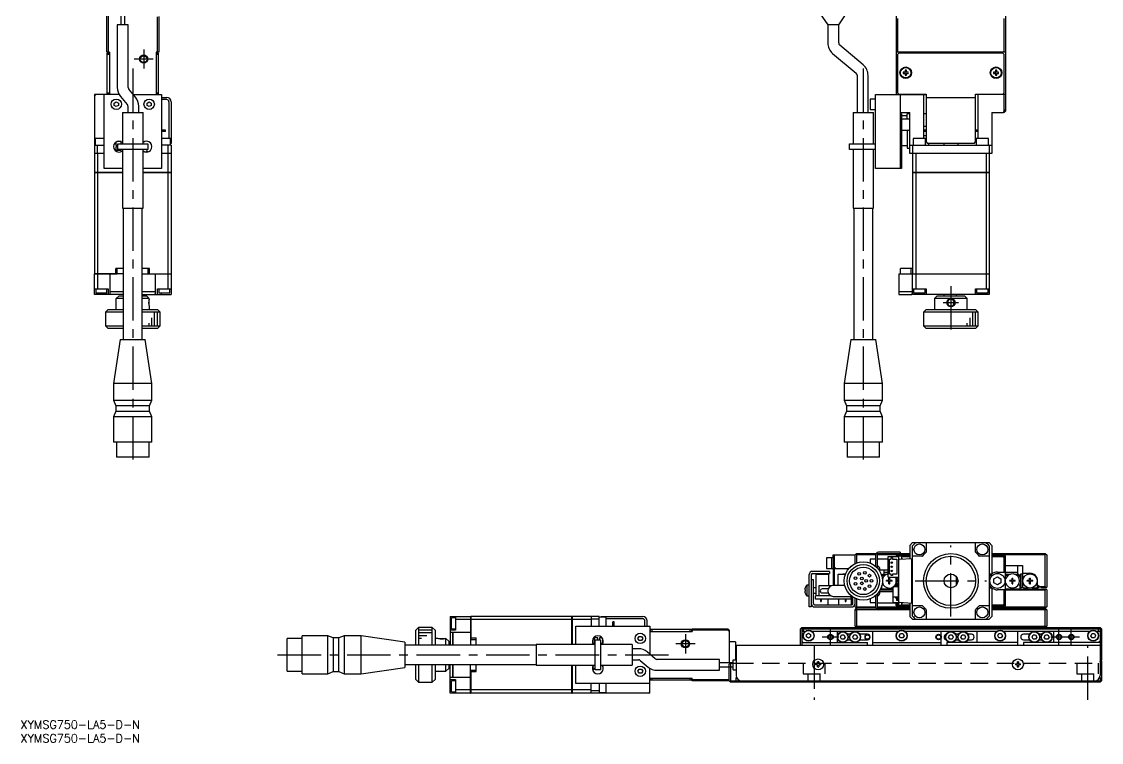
# Model space of a CAD drawing. Extents: x 0 to 888, y -8 to 516.
# Drawn here: x 0.4 to 395, y -8 to 255.4 of the extents above; entities that cross this region are included whole.
import ezdxf

# ---------------------------------------------------------------- set-up
doc = ezdxf.new("R2010")
doc.units = 0
doc.header["$LTSCALE"] = 0.5
doc.linetypes.add('CENTER', pattern=[50.8, 31.75, -6.35, 6.35, -6.35])
doc.linetypes.add('DASHED', pattern=[19.05, 12.7, -6.35])
for name, color, linetype in [('MSM_CENTER', 1, 'CENTER'), ('MSM_CONTINUOUS', 7, 'CONTINUOUS'), ('MSM_DASHED', 4, 'DASHED'), ('MSM_NARROW', 5, 'CONTINUOUS'), ('MSM_PART_NUMBER', 7, 'CONTINUOUS')]:
    doc.layers.add(name, color=color, linetype=linetype)
doc.styles.get("Standard").update_dxf_attribs({"font": 'txt.shx', "height": 1, "bigfont": 'bigfont.shx'})

# ---------------------------------------------------------------- blocks, each defined once
blk = doc.blocks.new('*U2')
at = {"layer": 'MSM_PART_NUMBER'}
blk.add_text('XYMSG750-LA5-D-N', height=3, dxfattribs=at).set_placement((0, -3))
blk = doc.blocks.new('*U3')
at = {"layer": 'MSM_PART_NUMBER'}
blk.add_text('XYMSG750-LA5-D-N', height=3, dxfattribs=at).set_placement((0, -8))

msp = doc.modelspace()

# ---------------------------------------------------------------- linework, layer by layer
at = {"layer": 'MSM_CENTER'}
for p, q in [((45, 245.2), (45, 238.2)), ((48.5, 241.7), (41.5, 241.7)), ((41, 238.25), (41, 92.65)), ((307.97, 238.25), (307.97, 92.65)), ((339.97, 158.7), (339.97, 140.7)), ((337.17, 152.7), (342.77, 152.7)), ((339.97, 38), (339.97, 64)), ((326.97, 51), (352.97, 51)), ((295.97, 27.5), (295.97, 33.5)), ((379.47, 27.5), (379.47, 33.5)), ((383.97, 27.5), (383.97, 33.5)), ((246.47, 28), (239.47, 28)), ((242.97, 31.5), (242.97, 24.5)), ((298.97, 30.5), (292.97, 30.5)), ((386.97, 30.5), (376.47, 30.5)), ((93.92, 24), (239.52, 24)), ((289.97, 27.5), (289.97, 7.5)), ((389.97, 7.5), (389.97, 27.5))]:
    msp.add_line(p, q, dxfattribs=at)
at = {"layer": 'MSM_CONTINUOUS'}
for p, q in [((31.5, 244.2), (31.5, 257.7)), ((32, 257.7), (32, 244.2)), ((36.6, 259.2), (36.6, 254.2)), ((38.1, 254.2), (38.1, 259.2)), ((50, 244.2), (50, 257.08)), ((50.5, 257.2), (50.5, 244.2)), ((292.22, 258.2), (294.97, 254.2)), ((298.97, 254.2), (301.72, 258.2)), ((319.97, 257.7), (319.97, 228.7)), ((320.47, 256.58), (320.47, 244.2)), ((359.47, 244.2), (359.47, 256.58)), ((359.97, 257.7), (359.97, 222.7)), ((39.35, 254.2), (35.35, 254.2)), ((35.35, 254.2), (35.35, 231.29)), ((39.35, 231.29), (39.35, 254.2)), ((298.97, 254.2), (294.97, 254.2)), ((294.97, 254.2), (294.97, 247.6)), ((298.97, 247.6), (298.97, 254.2)), ((307.91, 239.63), (299.33, 246.83)), ((32.5, 244.2), (31.5, 244.2)), ((31.7, 228.9), (31.7, 243.9)), ((31.7, 243.9), (32.5, 243.9)), ((32.5, 243.4), (31.7, 243.4)), ((32.5, 244.2), (32.5, 228.7)), ((50.5, 244.2), (49.5, 244.2)), ((49.5, 244.2), (49.5, 228.7)), ((49.5, 243.9), (50.3, 243.9)), ((50.3, 243.4), (49.5, 243.4)), ((50.3, 243.9), (50.3, 228.7)), ((296.76, 243.76), (305.34, 236.56)), ((359.97, 244.2), (319.97, 244.2)), ((320.97, 243.9), (320.47, 243.4)), ((320.47, 243.4), (320.47, 229.4)), ((358.97, 243.9), (320.97, 243.9)), ((329.97, 244.2), (329.97, 243.9)), ((331.72, 243.9), (331.72, 244.2)), ((335.17, 244.2), (334.97, 244)), ((344.97, 244), (334.97, 244)), ((334.97, 244), (334.97, 243.9)), ((344.97, 244), (344.77, 244.2)), ((344.97, 243.9), (344.97, 244)), ((348.22, 244.2), (348.22, 243.9)), ((349.97, 243.9), (349.97, 244.2)), ((359.47, 243.4), (358.97, 243.9)), ((359.47, 229.4), (359.47, 243.4)), ((323.23, 236.94), (322.55, 236.94)), ((323.23, 237.62), (323.23, 236.94)), ((323.71, 236.94), (323.71, 237.62)), ((324.39, 236.94), (323.71, 236.94)), ((356.23, 236.94), (355.55, 236.94)), ((356.23, 237.62), (356.23, 236.94)), ((356.71, 236.94), (356.71, 237.62)), ((357.39, 236.94), (356.71, 236.94)), ((305.7, 235.8), (305.7, 222.2)), ((309.7, 222.2), (309.7, 235.8)), ((322.55, 236.46), (323.23, 236.46)), ((323.23, 236.46), (323.23, 235.78)), ((323.71, 236.46), (324.39, 236.46)), ((323.71, 235.78), (323.71, 236.46)), ((355.55, 236.46), (356.23, 236.46)), ((356.23, 236.46), (356.23, 235.78)), ((356.71, 236.46), (357.39, 236.46)), ((356.71, 235.78), (356.71, 236.46)), ((31.7, 229.4), (32.5, 229.4)), ((32.5, 228.9), (31.7, 228.9)), ((42.04, 227.72), (39.58, 230.65)), ((49.5, 229.4), (50.3, 229.4)), ((50.3, 228.9), (49.5, 228.9)), ((320.47, 229.4), (320.97, 228.9)), ((320.97, 228.9), (330.97, 228.9)), ((329.97, 228.9), (329.97, 212.7)), ((330.97, 228.9), (330.97, 211.4)), ((348.97, 211.4), (348.97, 228.9)), ((348.97, 228.9), (358.97, 228.9)), ((349.97, 212.7), (349.97, 228.9)), ((358.97, 228.9), (359.47, 229.4)), ((27, 228.2), (27.5, 228.7)), ((36.07, 228.7), (27, 228.7)), ((27, 228.7), (27, 200.25)), ((30.5, 201.7), (30.5, 228.7)), ((34.25, 225.63), (35, 226.06)), ((34.25, 224.76), (34.25, 225.63)), ((35, 226.06), (35.75, 225.63)), ((35.75, 225.63), (35.75, 224.76)), ((36.52, 228.08), (38.97, 225.15)), ((41.22, 228.7), (51.5, 228.7)), ((46.25, 225.63), (47, 226.06)), ((46.25, 224.76), (46.25, 225.63)), ((47, 226.06), (47.75, 225.63)), ((47.75, 225.63), (47.75, 224.76)), ((51.5, 228.7), (51.5, 201.7)), ((51.5, 227.7), (53.4, 227.7)), ((53.4, 226.9), (51.5, 226.9)), ((54.2, 226.1), (54.2, 212.7)), ((55, 226.1), (55, 210.9)), ((310.47, 227.1), (310.47, 223.3)), ((312.47, 227.1), (310.47, 227.1)), ((312.47, 201.7), (312.47, 228.7)), ((312.47, 228.7), (330.97, 228.7)), ((321.47, 228.7), (321.47, 201.7)), ((330.97, 227.7), (348.97, 227.7)), ((359.97, 228.7), (348.97, 228.7)), ((359.47, 222.81), (359.47, 228.7)), ((35, 224.33), (34.25, 224.76)), ((35.75, 224.76), (35, 224.33)), ((37.25, 222.2), (44.75, 222.2)), ((37.25, 222.2), (37.25, 210.7)), ((39.21, 224.51), (39.21, 222.2)), ((43.21, 222.2), (43.21, 224.51)), ((44.75, 210.7), (44.75, 222.2)), ((47, 224.33), (46.25, 224.76)), ((47.75, 224.76), (47, 224.33)), ((304.22, 222.2), (311.72, 222.2)), ((304.22, 222.2), (304.22, 210.7)), ((310.47, 223.3), (312.47, 223.3)), ((311.72, 210.7), (311.72, 222.2)), ((321.47, 222.2), (324.97, 222.2)), ((321.97, 221.7), (321.47, 221.7)), ((321.97, 221.7), (321.97, 201.7)), ((323.97, 219.7), (323.97, 221.7)), ((324.97, 221.7), (323.97, 221.7)), ((324.97, 207.2), (324.97, 222.2)), ((330.97, 221.7), (329.97, 221.7)), ((354.97, 222.2), (354.97, 207.2)), ((354.97, 222.2), (359.16, 222.2)), ((359.16, 222.2), (359.47, 222.81)), ((359.47, 222.2), (359.16, 222.2)), ((359.47, 222.81), (359.97, 223.31)), ((359.97, 222.7), (359.47, 222.2)), ((323.97, 220.95), (321.97, 220.95)), ((324.97, 219.7), (321.97, 219.7)), ((329.97, 217.2), (330.97, 217.2)), ((53, 215.7), (51.5, 215.7)), ((53, 215.2), (51.5, 215.2)), ((53, 215.2), (53, 215.7)), ((321.97, 215.7), (324.97, 215.7)), ((323.97, 215.7), (323.97, 209.2)), ((330.97, 215.7), (329.97, 215.7)), ((330.97, 215.2), (329.97, 215.2)), ((330.97, 213.7), (329.97, 213.7)), ((349.97, 215.7), (348.97, 215.7)), ((349.97, 215.2), (348.97, 215.2)), ((27, 210.2), (30.5, 210.2)), ((30.5, 212.7), (27.25, 212.7)), ((27.25, 212.7), (27.25, 210.2)), ((28, 210.2), (28, 207.2)), ((34.78, 211.28), (34.78, 210.28)), ((34.78, 210.28), (35.5, 210.28)), ((34.78, 209.62), (34.78, 208.37)), ((35.5, 209.62), (34.78, 209.62)), ((36.78, 211.53), (35.2, 211.53)), ((35.5, 208.7), (35.5, 210.7)), ((35.5, 210.7), (46.5, 210.7)), ((36.78, 210.7), (36.78, 211.53)), ((46.5, 210.7), (46.5, 208.7)), ((54.75, 212.7), (51.5, 212.7)), ((55, 210.2), (51.5, 210.2)), ((54, 207.2), (54, 210.2)), ((54.75, 210.2), (54.75, 212.7)), ((54.75, 211.4), (55, 211.4)), ((55, 210.9), (54.75, 210.9)), ((55, 210.2), (55, 200.25)), ((302.97, 208.7), (302.97, 210.7)), ((302.97, 210.7), (312.47, 210.7)), ((323.97, 209.95), (321.97, 209.95)), ((323.97, 209.2), (324.97, 209.2)), ((324.97, 210.2), (354.97, 210.2)), ((325.97, 210.2), (325.97, 200.25)), ((330.72, 212.7), (326.22, 212.7)), ((326.22, 212.7), (326.22, 210.2)), ((330.72, 210.2), (330.72, 212.7)), ((330.97, 211.4), (331.47, 210.9)), ((348.47, 210.9), (331.47, 210.9)), ((331.97, 210.2), (331.97, 210.9)), ((337.47, 210.2), (337.47, 210.9)), ((342.47, 210.9), (342.47, 210.2)), ((348.47, 210.9), (348.97, 211.4)), ((353.72, 212.7), (349.22, 212.7)), ((349.22, 212.7), (349.22, 210.2)), ((353.72, 210.2), (353.72, 212.7)), ((353.97, 210.2), (353.97, 200.25)), ((30.5, 207.2), (27, 207.2)), ((28.15, 207.2), (28.15, 200.25)), ((34.78, 208.37), (36.78, 208.37)), ((46.5, 208.7), (35.5, 208.7)), ((36.78, 208.37), (36.78, 208.7)), ((37.25, 208.7), (37.25, 187.2)), ((44.75, 187.2), (44.75, 208.7)), ((44.75, 208.2), (44.93, 208.2)), ((44.93, 208.01), (44.93, 208.2)), ((45.93, 208.2), (46.43, 208.2)), ((45.93, 208.2), (45.93, 207.7)), ((46.43, 207.74), (46.43, 208.2)), ((55, 207.2), (51.5, 207.2)), ((53.85, 207.2), (53.85, 200.25)), ((312.47, 208.7), (302.97, 208.7)), ((304.22, 208.7), (304.22, 187.2)), ((311.72, 187.2), (311.72, 208.7)), ((354.97, 207.2), (324.97, 207.2)), ((327.13, 207.2), (327.13, 200.25)), ((352.82, 207.2), (352.82, 200.25)), ((37.25, 201.7), (30.5, 201.7)), ((51.5, 201.7), (44.75, 201.7)), ((321.97, 201.7), (312.47, 201.7)), ((27, 200.25), (37.25, 200.25)), ((27, 200.2), (27, 163.25)), ((37.25, 200.2), (27, 200.2)), ((27.01, 200.2), (27.01, 200.25)), ((28.15, 200.2), (28.15, 163.25)), ((28.16, 200.2), (28.16, 200.25)), ((44.75, 200.25), (55, 200.25)), ((55, 200.2), (44.75, 200.2)), ((53.84, 200.2), (53.84, 200.25)), ((53.85, 200.2), (53.85, 163.25)), ((54.99, 200.2), (54.99, 200.25)), ((55, 200.2), (55, 163.25)), ((325.97, 200.25), (353.97, 200.25)), ((325.97, 200.2), (325.97, 163.25)), ((353.97, 200.2), (325.97, 200.2)), ((325.98, 200.2), (325.98, 200.25)), ((327.13, 200.2), (327.13, 200.25)), ((327.13, 200.2), (327.13, 163.25)), ((352.81, 200.2), (352.81, 200.25)), ((352.82, 200.2), (352.82, 163.25)), ((353.96, 200.2), (353.96, 200.25)), ((353.97, 200.2), (353.97, 163.25)), ((37.25, 187.2), (44.75, 187.2)), ((37.5, 187.2), (37.5, 139.2)), ((44.5, 139.2), (44.5, 187.2)), ((304.22, 187.2), (311.72, 187.2)), ((304.47, 187.2), (304.47, 139.2)), ((311.47, 139.2), (311.47, 187.2)), ((27, 163.25), (35.35, 163.25)), ((37.5, 163.2), (27, 163.2)), ((27, 155.7), (27, 163.2)), ((27.01, 163.2), (27.01, 163.25)), ((28.15, 163.2), (28.15, 157.7)), ((28.16, 163.2), (28.16, 163.25)), ((32.75, 156.75), (32.75, 163.2)), ((34.85, 163.25), (34.85, 165.2)), ((37.5, 165.2), (34.85, 165.2)), ((35.35, 163.2), (35.35, 165.2)), ((47.15, 165.2), (44.5, 165.2)), ((44.5, 163.2), (55, 163.2)), ((46.65, 163.2), (46.65, 165.2)), ((46.65, 163.25), (55, 163.25)), ((47.15, 163.25), (47.15, 165.2)), ((49.25, 163.2), (49.25, 156.75)), ((53.84, 163.2), (53.84, 163.25)), ((53.85, 163.2), (53.85, 157.7)), ((54.99, 163.2), (54.99, 163.25)), ((55, 163.2), (55, 155.7)), ((320.97, 163.2), (320.97, 156.75)), ((320.97, 163.2), (353.97, 163.2)), ((321.57, 163.2), (321.57, 165.2)), ((325.97, 165.2), (321.57, 165.2)), ((321.97, 163.2), (321.97, 163.25)), ((321.97, 163.25), (353.97, 163.25)), ((325.47, 163.25), (325.47, 165.2)), ((325.97, 155.7), (325.97, 163.2)), ((325.98, 163.2), (325.98, 163.25)), ((327.13, 163.2), (327.13, 163.25)), ((327.13, 163.2), (327.13, 157.7)), ((352.81, 163.2), (352.81, 163.25)), ((352.82, 163.2), (352.82, 157.7)), ((353.96, 163.2), (353.96, 163.25)), ((353.97, 163.2), (353.97, 155.7)), ((27, 157.7), (32, 157.7)), ((37.5, 155.7), (27, 155.7)), ((27.5, 157.7), (27.5, 156.2)), ((31.5, 156.2), (27.5, 156.2)), ((30.5, 155.7), (30.5, 156.2)), ((31.5, 156.2), (31.5, 157.7)), ((32, 157.7), (32, 155.7)), ((32.75, 156.75), (37.5, 156.75)), ((32.75, 155.9), (32.75, 156.7)), ((37.5, 156.7), (32.75, 156.7)), ((32.75, 155.9), (32.77, 155.9)), ((32.77, 155.9), (32.77, 155.7)), ((32.8, 156.7), (32.8, 156.75)), ((36, 155.2), (35, 154.2)), ((35, 150.2), (35, 154.2)), ((37.5, 154.2), (35, 154.2)), ((36, 155.2), (37.5, 155.2)), ((44.5, 156.75), (49.25, 156.75)), ((49.25, 156.7), (44.5, 156.7)), ((44.5, 155.7), (55, 155.7)), ((44.5, 155.2), (46, 155.2)), ((47, 154.2), (44.5, 154.2)), ((47, 154.2), (46, 155.2)), ((49.2, 156.7), (49.2, 156.75)), ((49.23, 155.9), (49.25, 155.9)), ((49.23, 155.7), (49.23, 155.9)), ((49.25, 156.7), (49.25, 155.9)), ((50, 155.7), (50, 157.7)), ((50, 157.7), (55, 157.7)), ((50.5, 157.7), (50.5, 156.2)), ((54.5, 156.2), (50.5, 156.2)), ((51.5, 155.7), (51.5, 156.2)), ((54.5, 156.2), (54.5, 157.7)), ((320.97, 156.75), (325.97, 156.75)), ((320.97, 156.7), (320.97, 155.7)), ((325.97, 156.7), (320.97, 156.7)), ((320.97, 155.7), (325.67, 155.7)), ((321.02, 156.7), (321.02, 156.75)), ((325.67, 155.9), (325.97, 155.9)), ((325.67, 155.7), (325.67, 155.9)), ((325.97, 157.7), (330.97, 157.7)), ((353.97, 155.7), (325.97, 155.7)), ((326.47, 156.2), (326.47, 157.7)), ((330.47, 156.2), (326.47, 156.2)), ((329.47, 155.7), (329.47, 156.2)), ((330.47, 157.7), (330.47, 156.2)), ((330.97, 157.7), (330.97, 155.7)), ((333.97, 154.2), (334.97, 155.2)), ((333.97, 154.2), (333.97, 150.2)), ((345.97, 154.2), (333.97, 154.2)), ((334.97, 155.2), (344.97, 155.2)), ((337.47, 155.2), (337.47, 155.7)), ((341.97, 155.2), (341.97, 155.7)), ((344.97, 155.2), (345.97, 154.2)), ((345.97, 150.2), (345.97, 154.2)), ((348.97, 157.7), (353.97, 157.7)), ((348.97, 155.7), (348.97, 157.7)), ((349.47, 156.2), (349.47, 157.7)), ((353.47, 156.2), (349.47, 156.2)), ((350.47, 155.7), (350.47, 156.2)), ((353.47, 157.7), (353.47, 156.2)), ((32, 150.2), (31, 149.2)), ((32, 150.2), (37.5, 150.2)), ((44.5, 150.2), (50, 150.2)), ((47, 151.2), (47, 150.2)), ((51, 149.2), (50, 150.2)), ((330.97, 150.2), (329.97, 149.2)), ((330.97, 150.2), (348.97, 150.2)), ((349.97, 149.2), (348.97, 150.2)), ((37.5, 149.2), (31, 149.2)), ((31, 149.2), (31, 144.2)), ((51, 149.2), (44.5, 149.2)), ((51, 144.2), (51, 149.2)), ((349.97, 149.2), (329.97, 149.2)), ((329.97, 149.2), (329.97, 144.2)), ((349.97, 144.2), (349.97, 149.2)), ((31, 144.2), (37.5, 144.2)), ((31, 144.2), (32, 143.2)), ((37.5, 143.2), (32, 143.2)), ((44.5, 144.2), (51, 144.2)), ((50, 143.2), (44.5, 143.2)), ((50, 143.2), (51, 144.2)), ((329.97, 144.2), (349.97, 144.2)), ((329.97, 144.2), (330.97, 143.2)), ((348.97, 143.2), (330.97, 143.2)), ((348.97, 143.2), (349.97, 144.2)), ((36.43, 139.2), (34, 123.2)), ((36.43, 139.2), (45.57, 139.2)), ((48, 123.2), (45.57, 139.2)), ((303.4, 139.2), (300.97, 123.2)), ((303.4, 139.2), (312.54, 139.2)), ((314.97, 123.2), (312.54, 139.2)), ((48, 123.2), (34, 123.2)), ((34, 123.2), (34, 117)), ((48, 117), (48, 123.2)), ((314.97, 123.2), (300.97, 123.2)), ((300.97, 123.2), (300.97, 117)), ((314.97, 117), (314.97, 123.2)), ((34, 117), (48, 117)), ((34, 117), (34.85, 115)), ((47.15, 115), (34.85, 115)), ((34.85, 115), (34.85, 113)), ((47.15, 115), (48, 117)), ((47.15, 113), (47.15, 115)), ((300.97, 117), (314.97, 117)), ((300.97, 117), (301.82, 115)), ((314.12, 115), (301.82, 115)), ((301.82, 115), (301.82, 113)), ((314.12, 115), (314.97, 117)), ((314.12, 113), (314.12, 115)), ((34.85, 113), (34, 111)), ((48, 111), (34, 111)), ((34, 111), (34, 101.7)), ((34.85, 113), (47.15, 113)), ((48, 111), (47.15, 113)), ((48, 101.7), (48, 111)), ((301.82, 113), (300.97, 111)), ((314.97, 111), (300.97, 111)), ((300.97, 111), (300.97, 101.7)), ((301.82, 113), (314.12, 113)), ((314.97, 111), (314.12, 113)), ((314.97, 101.7), (314.97, 111)), ((48, 101.7), (34, 101.7)), ((35.05, 101.7), (35.05, 96.2)), ((46.95, 96.2), (46.95, 101.7)), ((314.97, 101.7), (300.97, 101.7)), ((302.02, 101.7), (302.02, 96.2)), ((313.92, 96.2), (313.92, 101.7)), ((46.95, 96.2), (35.05, 96.2)), ((313.92, 96.2), (302.02, 96.2)), ((325.97, 65), (324.97, 64)), ((324.97, 64), (324.97, 59.18)), ((325.97, 65), (353.97, 65)), ((325.97, 38.15), (325.97, 63.85)), ((330.97, 65), (330.97, 61.5)), ((348.97, 61.5), (348.97, 65)), ((354.97, 64), (353.97, 65)), ((353.97, 63.85), (353.97, 38.15)), ((354.97, 64), (354.97, 53.6)), ((294.47, 59.4), (294.47, 55.6)), ((296.47, 59.4), (294.47, 59.4)), ((296.47, 55.5), (296.47, 59.5)), ((297.47, 59.5), (296.47, 59.5)), ((296.97, 59.5), (296.97, 60.5)), ((296.97, 60.5), (304.97, 60.5)), ((296.97, 59.5), (296.97, 57.5)), ((297.47, 49.5), (297.47, 60.5)), ((305.47, 61), (304.97, 60.5)), ((304.97, 57.32), (304.97, 60.5)), ((305.47, 60.5), (305.22, 60.75)), ((305.47, 61), (312.61, 61)), ((305.47, 60.5), (305.47, 57.54)), ((312.47, 60.5), (305.47, 60.5)), ((312.47, 60.5), (312.47, 56.36)), ((312.97, 60.8), (312.97, 55.9)), ((324.97, 60.5), (312.97, 60.5)), ((313.17, 61), (321.47, 61)), ((321.47, 61.5), (313.47, 61.5)), ((317.07, 52.43), (317.07, 59.93)), ((317.07, 59.93), (320.77, 59.93)), ((318.12, 58.93), (318.12, 59.43)), ((318.12, 59.43), (318.62, 59.43)), ((318.62, 59.43), (318.62, 58.93)), ((320.47, 60.5), (319.97, 60)), ((319.97, 60), (319.97, 59.93)), ((320.47, 59.93), (320.47, 60.3)), ((320.47, 60.3), (324.97, 60.3)), ((320.77, 60), (320.77, 42)), ((321.97, 60), (320.77, 60)), ((320.97, 60.3), (320.97, 60)), ((321.25, 58.92), (325.67, 59.23)), ((321.47, 61.5), (321.47, 61)), ((321.47, 61), (324.97, 61)), ((321.97, 60), (321.97, 58.97)), ((321.97, 59.9), (324.97, 59.9)), ((325.67, 59.23), (325.97, 59.25)), ((325.67, 42.77), (325.67, 59.23)), ((329.47, 60), (325.97, 60)), ((353.97, 60), (350.47, 60)), ((354.97, 61), (374.47, 61)), ((374.47, 60.5), (354.97, 60.5)), ((354.97, 60.3), (359.47, 60.3)), ((354.97, 59.9), (359.47, 59.9)), ((358.97, 59.9), (358.97, 60.3)), ((359.47, 59.29), (359.16, 59.9)), ((359.97, 60), (359.47, 60.5)), ((359.47, 60.3), (359.47, 59.9)), ((359.47, 59.9), (359.97, 59.4)), ((359.47, 54.25), (359.47, 59.29)), ((359.97, 58.79), (359.47, 59.29)), ((359.87, 59.5), (359.97, 59.5)), ((359.97, 42), (359.97, 60)), ((374.47, 61), (374.97, 60.5)), ((374.72, 60.75), (374.47, 60.5)), ((374.47, 49), (374.47, 60.5)), ((374.97, 60.5), (374.97, 48.7)), ((294.47, 55.6), (296.47, 55.6)), ((296.47, 55.5), (302.61, 55.5)), ((296.97, 57.5), (296.97, 55.5)), ((296.97, 55.5), (296.97, 49.5)), ((297.97, 55.5), (297.47, 56)), ((310.47, 58.9), (310.47, 57.54)), ((312.47, 58.9), (310.47, 58.9)), ((312.47, 56.5), (312.3, 56.5)), ((317.07, 59), (312.97, 59)), ((313.97, 54.61), (313.97, 55.5)), ((317.57, 53.43), (317.57, 58.93)), ((317.57, 58.93), (318.12, 58.93)), ((318.62, 58.93), (320.27, 58.93)), ((320.27, 58.93), (320.27, 53.43)), ((320.97, 43.38), (320.97, 58.62)), ((322.4, 59), (321.97, 59)), ((359.97, 56.7), (366.17, 56.7)), ((364.42, 53.5), (364.42, 56.7)), ((366.17, 56.7), (366.17, 52.55)), ((288.17, 41.5), (288.17, 53.3)), ((288.97, 53.2), (288.97, 41.5)), ((288.97, 51.5), (289.77, 51.5)), ((295.67, 54.5), (289.37, 54.5)), ((289.47, 53.7), (295.67, 53.7)), ((289.77, 42.7), (289.77, 51.5)), ((290.72, 45.5), (290.72, 53.5)), ((290.72, 53.5), (295.22, 53.5)), ((295.22, 53.5), (295.22, 49.2)), ((295.67, 54.5), (295.67, 53.7)), ((298.72, 49.35), (298.72, 53.5)), ((298.72, 53.5), (299.72, 53.5)), ((299.72, 53.5), (299.72, 53.4)), ((301.4, 53.4), (299.72, 53.4)), ((300.52, 53.4), (300.52, 53.5)), ((301.42, 53.5), (300.52, 53.5)), ((300.9, 53.4), (300.9, 53.5)), ((301.05, 53.4), (301.05, 53.5)), ((301.42, 53.47), (301.42, 53.5)), ((313.97, 55), (317.07, 55)), ((314.57, 53.5), (314.51, 53.5)), ((314.57, 53.5), (314.57, 53.33)), ((315.27, 53.5), (314.77, 53)), ((315.81, 53), (314.77, 53)), ((314.77, 53), (314.77, 52.66)), ((314.91, 52.46), (314.8, 52.53)), ((315.27, 53.5), (316.76, 53.5)), ((315.52, 55), (315.52, 53.5)), ((315.52, 54.2), (317.07, 54.2)), ((317.07, 52.43), (320.77, 52.43)), ((317.33, 52), (317.62, 52)), ((317.33, 51.21), (317.33, 52)), ((317.62, 51.47), (317.33, 51.47)), ((318.12, 53.43), (317.57, 53.43)), ((317.62, 51.21), (317.62, 52)), ((318.12, 52.93), (318.12, 53.43)), ((318.62, 52.93), (318.12, 52.93)), ((320.27, 53.43), (318.62, 53.43)), ((318.62, 53.43), (318.62, 52.93)), ((319.97, 49.41), (319.97, 52.43)), ((320.77, 52), (319.97, 52)), ((320.22, 51.25), (320.22, 52)), ((320.35, 51.25), (320.35, 52)), ((341.97, 49.5), (341.97, 52.5)), ((353.97, 53.6), (354.97, 53.6)), ((353.97, 53.49), (354.88, 53.49)), ((355.72, 51.72), (356.97, 52.44)), ((355.72, 50.28), (355.72, 51.72)), ((356.97, 54.25), (359.97, 54.25)), ((356.97, 52.44), (358.22, 51.72)), ((358.22, 51.72), (358.22, 50.28)), ((359.97, 54.2), (364.42, 54.2)), ((359.97, 53.5), (361.76, 53.5)), ((360.17, 53.5), (359.97, 53.3)), ((360.81, 53), (359.97, 53)), ((362.33, 52), (362.62, 52)), ((362.33, 51.21), (362.33, 52)), ((362.62, 51.47), (362.33, 51.47)), ((362.62, 51.21), (362.62, 52)), ((363.19, 53.5), (364.67, 53.5)), ((365.17, 53), (364.13, 53)), ((365.17, 53), (364.67, 53.5)), ((365.17, 52.54), (365.03, 52.46)), ((365.17, 53), (365.17, 52.54)), ((365.97, 53.5), (365.37, 53.5)), ((365.37, 53.5), (365.37, 48.5)), ((365.97, 53.5), (365.97, 48.5)), ((366.17, 53.8), (368.87, 53.8)), ((366.17, 52.55), (366.43, 52.4)), ((368.73, 52), (369.02, 52)), ((368.73, 51.21), (368.73, 52)), ((369.02, 51.47), (368.73, 51.47)), ((369.02, 51.21), (369.02, 52)), ((286.58, 47.7), (286.72, 47.7)), ((286.72, 48.45), (286.72, 48.43)), ((286.72, 47.7), (286.72, 47.3)), ((287.27, 49.5), (287.27, 45.5)), ((288.17, 49.5), (287.27, 49.5)), ((290.72, 48.5), (289.77, 48.5)), ((296.21, 49.2), (291.72, 49.2)), ((291.72, 49.2), (291.72, 45.5)), ((295.12, 48.1), (292.97, 48.1)), ((297.47, 49.5), (296.97, 49.5)), ((301.17, 49.35), (296.97, 49.35)), ((313.97, 46.5), (313.97, 47.39)), ((318.89, 47.6), (314.09, 47.6)), ((314.3, 48), (314.77, 48)), ((314.57, 48.5), (314.51, 48.5)), ((314.57, 48.67), (314.57, 48.5)), ((314.77, 48), (314.77, 49.34)), ((314.77, 48.1), (318.89, 48.1)), ((314.8, 49.47), (315.15, 49.67)), ((316.47, 50.86), (316.47, 51.15)), ((317.27, 51.15), (316.47, 51.15)), ((317.27, 50.86), (316.47, 50.86)), ((317, 51.15), (317, 50.86)), ((317.33, 50), (317.33, 50.8)), ((317.62, 50.53), (317.33, 50.53)), ((317.33, 50), (317.62, 50)), ((317.62, 50), (317.62, 50.8)), ((318.47, 51.15), (317.68, 51.15)), ((318.47, 50.86), (317.68, 50.86)), ((317.94, 50.86), (317.94, 51.15)), ((318.47, 50.86), (318.47, 51.15)), ((318.89, 45.2), (318.89, 48.58)), ((318.92, 48.65), (319.24, 48.97)), ((319.31, 49), (320.57, 49)), ((319.78, 49.11), (319.78, 49)), ((320.77, 51.25), (319.97, 51.25)), ((320.77, 50.75), (319.97, 50.75)), ((320.54, 50), (319.97, 50)), ((320.53, 49.5), (319.97, 49.5)), ((320.01, 49.11), (320.01, 49)), ((320.44, 49.44), (320.11, 49.44)), ((320.11, 49.21), (320.44, 49.21)), ((320.22, 50), (320.22, 50.75)), ((320.22, 49.44), (320.22, 49.5)), ((320.22, 49), (320.22, 49.21)), ((320.35, 50), (320.35, 50.75)), ((320.35, 49.44), (320.35, 49.5)), ((320.35, 49), (320.35, 49.21)), ((320.54, 49.54), (320.54, 50.05)), ((320.54, 50.05), (320.77, 50.05)), ((320.54, 49.8), (320.77, 49.8)), ((320.54, 49.73), (320.77, 49.73)), ((320.67, 48.9), (320.67, 45.2)), ((320.77, 48.31), (320.67, 48.31)), ((320.77, 47.75), (320.67, 47.75)), ((320.77, 49.5), (320.77, 49.5)), ((354.88, 48.51), (353.97, 48.51)), ((354.97, 48.4), (353.97, 48.4)), ((354.97, 48.4), (354.97, 38)), ((356.97, 49.56), (355.72, 50.28)), ((358.22, 50.28), (356.97, 49.56)), ((359.97, 47.75), (356.97, 47.75)), ((359.47, 42.71), (359.47, 47.75)), ((359.97, 48.1), (365.17, 48.1)), ((374.47, 47.6), (359.97, 47.6)), ((361.47, 50.86), (361.47, 51.15)), ((362.27, 51.15), (361.47, 51.15)), ((362.27, 50.86), (361.47, 50.86)), ((362, 51.15), (362, 50.86)), ((362.33, 50), (362.33, 50.8)), ((362.62, 50.53), (362.33, 50.53)), ((362.33, 50), (362.62, 50)), ((362.62, 50), (362.62, 50.8)), ((363.47, 51.15), (362.68, 51.15)), ((363.47, 50.86), (362.68, 50.86)), ((362.94, 50.86), (362.94, 51.15)), ((363.47, 50.86), (363.47, 51.15)), ((364.79, 49.67), (365.17, 49.46)), ((365.17, 49.46), (365.17, 48)), ((365.17, 48), (374.77, 48)), ((365.97, 48.5), (365.37, 48.5)), ((366.43, 49.6), (366.17, 49.45)), ((366.17, 49.45), (366.17, 48.8)), ((366.17, 48.8), (366.47, 48.5)), ((366.47, 48.5), (368.16, 48.5)), ((367.87, 50.86), (367.87, 51.15)), ((368.67, 51.15), (367.87, 51.15)), ((368.67, 50.86), (367.87, 50.86)), ((368.4, 51.15), (368.4, 50.86)), ((368.73, 50), (368.73, 50.8)), ((369.02, 50.53), (368.73, 50.53)), ((368.73, 50), (369.02, 50)), ((369.02, 50), (369.02, 50.8)), ((369.87, 51.15), (369.08, 51.15)), ((369.87, 50.86), (369.08, 50.86)), ((369.34, 50.86), (369.34, 51.15)), ((369.59, 48.5), (371.91, 48.5)), ((369.87, 50.86), (369.87, 51.15)), ((371.67, 48.5), (371.67, 51)), ((372.17, 49), (371.67, 49.5)), ((371.67, 48.65), (372.17, 49)), ((372.17, 49), (374.47, 49)), ((374.77, 48.5), (373.23, 48.5)), ((374.47, 49), (374.87, 48.6)), ((374.82, 47.95), (374.47, 47.6)), ((374.47, 41.5), (374.47, 47.6)), ((374.87, 48.6), (374.77, 48.5)), ((374.77, 48), (374.97, 47.8)), ((374.87, 48.6), (374.97, 48.7)), ((374.97, 47.8), (374.97, 41.5)), ((286.72, 47.3), (286.58, 47.3)), ((286.72, 46.57), (286.72, 46.55)), ((287.27, 45.5), (288.17, 45.5)), ((289.77, 46.5), (290.72, 46.5)), ((290.47, 44.3), (290.47, 45.5)), ((296.21, 45.5), (290.47, 45.5)), ((303.47, 44.3), (290.47, 44.3)), ((292.35, 44.3), (292.35, 43.5)), ((292.35, 43.5), (292.6, 43.5)), ((292.6, 44.3), (292.6, 43.5)), ((292.97, 46.6), (295.12, 46.6)), ((294.97, 44.3), (294.97, 42.3)), ((296.97, 45.35), (303.84, 45.35)), ((298.97, 42.3), (298.97, 44.3)), ((301.35, 44.3), (301.35, 43.5)), ((301.35, 43.5), (301.6, 43.5)), ((301.6, 44.3), (301.6, 43.5)), ((303.47, 44.3), (303.47, 45.35)), ((303.67, 42.5), (303.67, 45.35)), ((304.17, 42.7), (304.17, 45.12)), ((304.97, 41.5), (304.97, 44.68)), ((305.47, 44.46), (305.47, 41.5)), ((310.47, 44.46), (310.47, 43.1)), ((312.3, 45.5), (312.47, 45.5)), ((312.47, 45.64), (312.47, 41.5)), ((312.97, 46.1), (312.97, 41.2)), ((318.89, 47), (313.97, 47)), ((318.77, 46.9), (318.77, 43.1)), ((318.89, 46.9), (318.77, 46.9)), ((320.57, 45.1), (318.99, 45.1)), ((319.78, 45.1), (319.78, 44.99)), ((320.01, 45.1), (320.01, 44.99)), ((320.11, 44.89), (320.44, 44.89)), ((320.44, 44.66), (320.11, 44.66)), ((320.22, 44.89), (320.22, 45.1)), ((320.22, 43.83), (320.22, 44.66)), ((320.77, 43.83), (320.22, 43.83)), ((320.54, 44.56), (320.54, 44.05)), ((320.77, 44.36), (320.54, 44.36)), ((320.77, 44.3), (320.54, 44.3)), ((320.77, 44.05), (320.54, 44.05)), ((320.77, 46.9), (320.67, 46.9)), ((320.77, 46.78), (320.67, 46.78)), ((320.77, 44.78), (320.69, 44.78)), ((288.97, 41.5), (288.17, 41.5)), ((290.17, 42.3), (303.77, 42.3)), ((290.17, 41.5), (303.77, 41.5)), ((303.67, 42.5), (304.12, 42.5)), ((305.47, 41), (304.97, 41.5)), ((304.97, 40.5), (305.47, 41)), ((304.97, 40.5), (305.47, 40.5)), ((304.97, 34.5), (304.97, 40.5)), ((305.47, 41.5), (305.22, 41.25)), ((305.47, 41.5), (312.47, 41.5)), ((305.47, 41), (305.47, 34.5)), ((312.61, 41), (305.47, 41)), ((313.47, 40.5), (305.47, 40.5)), ((310.47, 43.1), (312.47, 43.1)), ((312.97, 43), (319.97, 43)), ((312.97, 41.5), (324.97, 41.5)), ((313.17, 41), (321.47, 41)), ((321.47, 40.5), (313.47, 40.5)), ((316.57, 41), (316.87, 41.3)), ((324.97, 41.3), (316.87, 41.3)), ((318.77, 43.1), (320.77, 43.1)), ((319.97, 42), (319.97, 43.1)), ((320.47, 42.1), (319.97, 42.6)), ((319.97, 42.5), (320.07, 42.5)), ((319.97, 42), (320.47, 41.5)), ((320.08, 43.1), (320.47, 42.71)), ((320.47, 43.1), (320.47, 42.71)), ((320.47, 42.71), (320.77, 42.11)), ((320.47, 41.7), (320.47, 42.1)), ((320.77, 42.1), (320.47, 42.1)), ((324.97, 41.7), (320.47, 41.7)), ((321.97, 42), (320.77, 42)), ((320.97, 42), (320.97, 41.7)), ((325.67, 42.77), (321.25, 43.08)), ((321.47, 41), (324.97, 41)), ((321.47, 41), (321.47, 40.5)), ((324.97, 40.5), (321.47, 40.5)), ((321.97, 43.03), (321.97, 42)), ((321.97, 43), (322.4, 43)), ((324.97, 42.1), (321.97, 42.1)), ((324.97, 42.82), (324.97, 38)), ((325.97, 42.75), (325.67, 42.77)), ((325.97, 42), (329.47, 42)), ((330.97, 40.5), (330.97, 37)), ((348.97, 37), (348.97, 40.5)), ((350.47, 42), (353.97, 42)), ((359.47, 42.1), (354.97, 42.1)), ((359.47, 41.7), (354.97, 41.7)), ((354.97, 41.5), (374.47, 41.5)), ((363.07, 41.3), (354.97, 41.3)), ((354.97, 41), (374.47, 41)), ((374.97, 40.5), (354.97, 40.5)), ((358.97, 41.7), (358.97, 42.1)), ((359.16, 42.1), (359.47, 42.71)), ((359.47, 42.71), (359.97, 43.21)), ((359.97, 42.6), (359.47, 42.1)), ((359.47, 42.1), (359.47, 41.7)), ((359.47, 41.5), (359.97, 42)), ((359.87, 42.5), (359.97, 42.5)), ((363.07, 41.3), (363.37, 41)), ((374.72, 41.25), (374.47, 41.5)), ((374.97, 41.5), (374.47, 41)), ((374.47, 34.5), (374.47, 41)), ((374.97, 40.5), (374.47, 41)), ((374.97, 40.5), (374.97, 34.5)), ((156.97, 38), (156.97, 27.5)), ((156.97, 38), (164.47, 38)), ((157.47, 33.5), (157.47, 37.5)), ((158.97, 37.5), (157.47, 37.5)), ((158.97, 38), (158.97, 33)), ((164.47, 36.85), (158.97, 36.85)), ((164.47, 38), (164.47, 27.5)), ((164.47, 37.99), (164.52, 37.99)), ((164.47, 36.84), (164.52, 36.84)), ((164.52, 38), (164.52, 29.65)), ((201.47, 38), (164.52, 38)), ((201.47, 36.85), (164.52, 36.85)), ((201.47, 27.75), (201.47, 38)), ((201.47, 37.99), (201.52, 37.99)), ((201.47, 36.84), (201.52, 36.84)), ((211.47, 38), (201.52, 38)), ((201.52, 38), (201.52, 27.75)), ((208.47, 36.85), (201.52, 36.85)), ((208.47, 38), (208.47, 34.5)), ((211.47, 37), (208.47, 37)), ((211.47, 34.5), (211.47, 38)), ((213.97, 37.75), (211.47, 37.75)), ((212.17, 37.75), (212.17, 38)), ((212.17, 38), (227.37, 38)), ((212.67, 38), (212.67, 37.75)), ((213.97, 34.5), (213.97, 37.75)), ((227.37, 37.2), (213.97, 37.2)), ((216.47, 34.5), (216.47, 36)), ((216.97, 36), (216.47, 36)), ((216.97, 34.5), (216.97, 36)), ((228.17, 34.5), (228.17, 36.4)), ((228.97, 34.5), (228.97, 36.4)), ((324.97, 38), (325.97, 37)), ((325.97, 37), (353.97, 37)), ((353.97, 37), (354.97, 38)), ((145.47, 34), (144.47, 33)), ((144.47, 27.5), (144.47, 33)), ((145.47, 34), (145.47, 27.5)), ((150.47, 34), (145.47, 34)), ((150.47, 27.5), (150.47, 34)), ((151.47, 33), (150.47, 34)), ((151.47, 33), (151.47, 27.5)), ((156.97, 34.5), (157.47, 34.5)), ((158.97, 33), (156.97, 33)), ((157.17, 32.23), (156.97, 32.23)), ((157.17, 32.25), (157.17, 32.23)), ((157.17, 32.25), (157.97, 32.25)), ((157.47, 33.5), (158.97, 33.5)), ((157.97, 27.5), (157.97, 32.25)), ((157.97, 32.2), (158.02, 32.2)), ((158.02, 32.25), (158.02, 27.5)), ((158.02, 32.25), (164.47, 32.25)), ((202.97, 27.75), (202.97, 34.5)), ((202.97, 34.5), (229.97, 34.5)), ((229.97, 34.5), (229.97, 24.22)), ((245.17, 33.3), (229.97, 33.3)), ((229.97, 32.5), (245.47, 32.5)), ((230.17, 32.5), (230.17, 33.3)), ((230.67, 33.3), (230.67, 32.5)), ((244.67, 32.5), (244.67, 33.3)), ((245.17, 33.3), (245.17, 32.5)), ((245.47, 33.5), (245.47, 32.5)), ((245.47, 33.5), (258.47, 33.5)), ((258.36, 33), (245.47, 33)), ((258.36, 33), (257.86, 33.5)), ((258.97, 32.69), (258.36, 33)), ((258.47, 33.5), (258.97, 33)), ((258.97, 33), (258.97, 21.1)), ((285.47, 34), (284.97, 33.5)), ((284.97, 27.5), (284.97, 33.5)), ((285.47, 33.5), (285.22, 33.75)), ((285.47, 34), (394.47, 34)), ((285.47, 33.5), (394.47, 33.5)), ((285.47, 33.5), (285.47, 27.5)), ((286.65, 32.5), (285.47, 32.5)), ((285.97, 33.5), (285.97, 32.5)), ((287.22, 31.43), (287.97, 31.87)), ((287.97, 31.87), (288.72, 31.43)), ((320.65, 32.5), (289.29, 32.5)), ((298.47, 32.5), (298.47, 28.5)), ((304.97, 34.5), (374.97, 34.5)), ((304.97, 34.5), (305.47, 34)), ((305.68, 34), (305.47, 34.5)), ((311.47, 27.5), (311.47, 32.5)), ((316.77, 34), (317.07, 34.3)), ((363.17, 34.3), (317.07, 34.3)), ((321.11, 31), (321.54, 31.75)), ((321.54, 31.75), (322.4, 31.75)), ((322.4, 31.75), (322.84, 31)), ((356.65, 32.5), (323.29, 32.5)), ((336.47, 27.5), (336.47, 32.5)), ((349.47, 32.5), (349.47, 28.5)), ((357.11, 31), (357.54, 31.75)), ((357.54, 31.75), (358.4, 31.75)), ((358.4, 31.75), (358.84, 31)), ((390.65, 32.5), (359.29, 32.5)), ((363.17, 34.3), (363.47, 34)), ((364.47, 27.5), (364.47, 32.5)), ((374.47, 34.5), (374.26, 34)), ((374.97, 34.5), (374.47, 34)), ((377.47, 32.5), (377.47, 28.5)), ((391.11, 31), (391.54, 31.75)), ((391.54, 31.75), (392.4, 31.75)), ((392.4, 31.75), (392.84, 31)), ((394.47, 32.5), (393.29, 32.5)), ((393.97, 32.5), (393.97, 33.5)), ((394.97, 33.5), (394.47, 34)), ((394.72, 33.75), (394.47, 33.5)), ((394.47, 33.5), (394.47, 16.5)), ((394.97, 33.5), (394.97, 22)), ((97.47, 18.05), (97.47, 29.95)), ((102.97, 29.95), (97.47, 29.95)), ((102.97, 17), (102.97, 31)), ((112.27, 31), (102.97, 31)), ((112.27, 17), (112.27, 31)), ((114.27, 30.15), (112.27, 31)), ((114.27, 30.15), (114.27, 17.85)), ((116.27, 30.15), (114.27, 30.15)), ((118.27, 31), (116.27, 30.15)), ((116.27, 17.85), (116.27, 30.15)), ((118.27, 31), (118.27, 17)), ((124.47, 31), (118.27, 31)), ((124.47, 17), (124.47, 31)), ((140.47, 28.57), (124.47, 31)), ((140.47, 28.57), (140.47, 19.43)), ((152.47, 30), (151.47, 30)), ((155.47, 27.5), (155.47, 30)), ((155.47, 30), (156.47, 29)), ((156.47, 29), (156.47, 27.5)), ((164.47, 29.65), (166.47, 29.65)), ((164.52, 30.15), (166.47, 30.15)), ((166.47, 27.5), (166.47, 30.15)), ((188.47, 27.75), (188.47, 20.25)), ((209.97, 27.75), (188.47, 27.75)), ((210.9, 30.22), (209.65, 30.22)), ((209.65, 30.22), (209.65, 28.22)), ((209.65, 28.22), (209.97, 28.22)), ((209.97, 18.5), (209.97, 29.5)), ((209.97, 29.5), (211.97, 29.5)), ((210.9, 29.5), (210.9, 30.22)), ((212.55, 30.22), (211.55, 30.22)), ((211.55, 30.22), (211.55, 29.5)), ((211.97, 29.5), (211.97, 18.5)), ((211.97, 28.22), (212.8, 28.22)), ((223.47, 27.75), (211.97, 27.75)), ((212.8, 28.22), (212.8, 29.8)), ((223.47, 27.75), (223.47, 20.25)), ((225.61, 30), (226.04, 30.75)), ((226.04, 29.25), (225.61, 30)), ((226.04, 30.75), (226.9, 30.75)), ((226.9, 29.25), (226.04, 29.25)), ((226.9, 30.75), (227.34, 30)), ((227.34, 30), (226.9, 29.25)), ((261.27, 28.75), (258.97, 28.75)), ((261.27, 28.75), (261.27, 22.2)), ((285.97, 28.5), (285.47, 29)), ((285.47, 28.5), (309.47, 28.5)), ((287.22, 30.57), (287.22, 31.43)), ((287.97, 30.13), (287.22, 30.57)), ((288.72, 30.57), (287.97, 30.13)), ((288.72, 31.43), (288.72, 30.57)), ((299.61, 30.5), (300.04, 31.25)), ((300.04, 29.75), (299.61, 30.5)), ((300.04, 31.25), (300.9, 31.25)), ((300.9, 29.75), (300.04, 29.75)), ((300.9, 31.25), (301.34, 30.5)), ((301.34, 30.5), (300.9, 29.75)), ((303.24, 31.5), (302.2, 31.5)), ((302.2, 29.5), (303.24, 29.5)), ((304.11, 30.5), (304.54, 31.25)), ((304.54, 29.75), (304.11, 30.5)), ((304.54, 31.25), (305.4, 31.25)), ((305.4, 29.75), (304.54, 29.75)), ((305.4, 31.25), (305.84, 30.5)), ((305.84, 30.5), (305.4, 29.75)), ((309.47, 31.5), (306.7, 31.5)), ((306.7, 29.5), (309.47, 29.5)), ((309.47, 27.5), (309.47, 28.5)), ((311.47, 28.5), (336.47, 28.5)), ((321.54, 30.25), (321.11, 31)), ((322.4, 30.25), (321.54, 30.25)), ((322.84, 31), (322.4, 30.25)), ((364.47, 28.5), (338.47, 28.5)), ((338.47, 28.5), (338.47, 27.5)), ((339.11, 30.5), (339.54, 31.25)), ((339.54, 29.75), (339.11, 30.5)), ((339.54, 31.25), (340.4, 31.25)), ((340.4, 29.75), (339.54, 29.75)), ((340.4, 31.25), (340.84, 30.5)), ((340.84, 30.5), (340.4, 29.75)), ((342.74, 31.5), (341.7, 31.5)), ((341.7, 29.5), (342.74, 29.5)), ((343.61, 30.5), (344.04, 31.25)), ((344.04, 29.75), (343.61, 30.5)), ((344.04, 31.25), (344.9, 31.25)), ((344.9, 29.75), (344.04, 29.75)), ((344.9, 31.25), (345.34, 30.5)), ((345.34, 30.5), (344.9, 29.75)), ((347.47, 31.5), (346.2, 31.5)), ((346.2, 29.5), (347.47, 29.5)), ((357.54, 30.25), (357.11, 31)), ((358.4, 30.25), (357.54, 30.25)), ((358.84, 31), (358.4, 30.25)), ((368.74, 31.5), (366.47, 31.5)), ((366.47, 29.5), (368.74, 29.5)), ((394.47, 28.5), (366.47, 28.5)), ((366.47, 28.5), (366.47, 27.5)), ((369.61, 30.5), (370.04, 31.25)), ((370.04, 29.75), (369.61, 30.5)), ((370.04, 31.25), (370.9, 31.25)), ((370.9, 29.75), (370.04, 29.75)), ((370.9, 31.25), (371.34, 30.5)), ((371.34, 30.5), (370.9, 29.75)), ((373.24, 31.5), (372.2, 31.5)), ((372.2, 29.5), (373.24, 29.5)), ((374.11, 30.5), (374.54, 31.25)), ((374.54, 29.75), (374.11, 30.5)), ((374.54, 31.25), (375.4, 31.25)), ((375.4, 29.75), (374.54, 29.75)), ((375.4, 31.25), (375.84, 30.5)), ((375.84, 30.5), (375.4, 29.75)), ((391.54, 30.25), (391.11, 31)), ((392.4, 30.25), (391.54, 30.25)), ((392.84, 31), (392.4, 30.25)), ((394.47, 29), (393.97, 28.5)), ((188.47, 27.5), (140.47, 27.5)), ((225.78, 26.21), (223.47, 26.21)), ((231.92, 22.58), (229, 25.04)), ((261.47, 27), (261.27, 27)), ((261.47, 27.5), (261.47, 16.5)), ((261.47, 27.5), (394.47, 27.5)), ((140.47, 20.5), (188.47, 20.5)), ((144.47, 15), (144.47, 20.5)), ((145.47, 20.5), (145.47, 14)), ((150.47, 14), (150.47, 20.5)), ((151.47, 20.5), (151.47, 15)), ((155.47, 18), (155.47, 20.5)), ((156.47, 20.5), (156.47, 19)), ((156.97, 10), (156.97, 20.5)), ((157.97, 15.75), (157.97, 20.5)), ((158.02, 20.5), (158.02, 15.75)), ((164.47, 10), (164.47, 20.5)), ((166.47, 17.85), (166.47, 20.5)), ((188.47, 20.25), (209.97, 20.25)), ((201.47, 10), (201.47, 20.25)), ((201.52, 20.25), (201.52, 10)), ((202.97, 13.5), (202.97, 20.25)), ((209.28, 20.08), (209.47, 20.08)), ((209.47, 20.25), (209.47, 20.08)), ((211.97, 20.25), (223.47, 20.25)), ((223.47, 22.21), (225.78, 22.21)), ((226.43, 21.97), (229.35, 19.52)), ((255.47, 22.35), (232.56, 22.35)), ((255.47, 18.35), (255.47, 22.35)), ((260.47, 21.1), (255.47, 21.1)), ((259.37, 21), (258.97, 20.6)), ((258.97, 14.5), (258.97, 20.6)), ((259.47, 21.1), (259.37, 21)), ((259.37, 21), (261.47, 21)), ((259.47, 21.1), (259.47, 14.5)), ((260.47, 22.2), (261.47, 22.2)), ((260.47, 18.5), (260.47, 22.2)), ((290.54, 20.7), (291.27, 20.7)), ((291.27, 20.3), (290.54, 20.3)), ((291.27, 20.7), (291.27, 21.43)), ((291.27, 19.57), (291.27, 20.3)), ((291.67, 21.43), (291.67, 20.7)), ((291.67, 20.7), (292.4, 20.7)), ((291.67, 20.3), (291.67, 19.57)), ((292.4, 20.3), (291.67, 20.3)), ((363.54, 20.7), (364.27, 20.7)), ((364.27, 20.3), (363.54, 20.3)), ((364.27, 20.7), (364.27, 21.43)), ((364.27, 19.57), (364.27, 20.3)), ((364.67, 21.43), (364.67, 20.7)), ((364.67, 20.7), (365.4, 20.7)), ((364.67, 20.3), (364.67, 19.57)), ((365.4, 20.3), (364.67, 20.3)), ((394.47, 21.7), (394.57, 21.6)), ((394.47, 21.5), (394.57, 21.6)), ((394.47, 21.4), (394.57, 21.4)), ((394.47, 21.2), (394.97, 21.2)), ((394.47, 20.8), (394.67, 21)), ((394.47, 21), (394.97, 21)), ((394.57, 21.6), (394.97, 22)), ((394.87, 21.9), (394.87, 21.7)), ((394.87, 21.8), (394.97, 21.7)), ((394.97, 21.7), (394.97, 14.5)), ((97.47, 18.05), (102.97, 18.05)), ((102.97, 17), (112.27, 17)), ((112.27, 17), (114.27, 17.85)), ((114.27, 17.85), (116.27, 17.85)), ((116.27, 17.85), (118.27, 17)), ((118.27, 17), (124.47, 17)), ((124.47, 17), (140.47, 19.43)), ((151.47, 18), (155.47, 18)), ((156.47, 19), (155.47, 18)), ((157.97, 15.8), (158.02, 15.8)), ((164.47, 18.35), (166.47, 18.35)), ((164.52, 18.35), (164.52, 10)), ((164.52, 17.85), (166.47, 17.85)), ((209.47, 19.08), (208.97, 19.08)), ((209.02, 18.58), (209.47, 18.58)), ((209.47, 19.08), (209.47, 18.58)), ((211.97, 18.5), (209.97, 18.5)), ((225.61, 18), (226.04, 18.75)), ((226.04, 17.25), (225.61, 18)), ((226.04, 18.75), (226.9, 18.75)), ((226.9, 17.25), (226.04, 17.25)), ((226.9, 18.75), (227.34, 18)), ((227.34, 18), (226.9, 17.25)), ((229.97, 10), (229.97, 19.07)), ((232.56, 18.35), (255.47, 18.35)), ((255.47, 19.6), (260.47, 19.6)), ((260.47, 18.5), (261.47, 18.5)), ((394.77, 18.5), (394.47, 18.5)), ((394.77, 17.3), (394.47, 17.3)), ((394.77, 17.3), (394.77, 18.5)), ((144.47, 15), (145.47, 14)), ((145.47, 14), (150.47, 14)), ((150.47, 14), (151.47, 15)), ((156.97, 15.77), (157.17, 15.77)), ((156.97, 15), (158.97, 15)), ((156.97, 13.5), (157.47, 13.5)), ((157.17, 15.77), (157.17, 15.75)), ((157.97, 15.75), (157.17, 15.75)), ((157.47, 10.5), (157.47, 14.5)), ((158.97, 14.5), (157.47, 14.5)), ((164.47, 15.75), (158.02, 15.75)), ((158.97, 15), (158.97, 10)), ((229.97, 13.5), (202.97, 13.5)), ((208.47, 10), (208.47, 13.5)), ((211.47, 13.5), (211.47, 10)), ((213.97, 10.25), (213.97, 13.5)), ((229.97, 15.5), (245.47, 15.5)), ((230.17, 14.7), (230.17, 15.5)), ((245.17, 14.7), (230.17, 14.7)), ((230.67, 15.5), (230.67, 14.7)), ((244.67, 14.7), (244.67, 15.5)), ((245.17, 15.5), (245.17, 14.7)), ((245.47, 14.5), (245.47, 15.5)), ((245.47, 15), (258.97, 15)), ((258.97, 14.5), (245.47, 14.5)), ((259.47, 14), (258.97, 14.5)), ((259.47, 14.5), (259.22, 14.25)), ((259.47, 14.5), (394.47, 14.5)), ((394.47, 14), (259.47, 14)), ((261.47, 14.5), (261.47, 15.7)), ((394.47, 15.7), (394.47, 14.5)), ((394.72, 14.25), (394.47, 14.5)), ((394.47, 14), (394.97, 14.5)), ((164.47, 10), (156.97, 10)), ((157.47, 10.5), (158.97, 10.5)), ((164.47, 11.15), (158.97, 11.15)), ((164.47, 11.16), (164.52, 11.16)), ((164.47, 10.01), (164.52, 10.01)), ((201.47, 11.15), (164.52, 11.15)), ((201.47, 10), (164.52, 10)), ((201.47, 11.16), (201.52, 11.16)), ((201.47, 10.01), (201.52, 10.01)), ((208.47, 11.15), (201.52, 11.15)), ((229.97, 10), (201.52, 10)), ((208.47, 11), (211.47, 11)), ((211.47, 10.25), (213.97, 10.25)), ((229.97, 10.5), (229.47, 10))]:
    msp.add_line(p, q, dxfattribs=at)
for centre, radius in [((45, 241.7), 1.23), ((323.47, 236.7), 2.1), ((323.47, 236.7), 1.9), ((356.47, 236.7), 2.1), ((356.47, 236.7), 1.9), ((35, 225.2), 1.9), ((47, 225.2), 1.9), ((328.47, 62.5), 2), ((351.47, 62.5), 2), ((339.97, 51), 10), ((339.97, 51), 9), ((307.97, 51), 7), ((307.97, 51), 5.95), ((307.97, 51), 5), ((318.37, 57.68), 0.25), ((318.37, 56.18), 0.25), ((305.15, 52.03), 0.5), ((306.47, 53.6), 0.5), ((307.47, 51.87), 0.5), ((308.49, 53.95), 0.5), ((308.97, 51), 0.5), ((310.27, 52.93), 0.5), ((310.97, 51), 0.5), ((318.37, 54.68), 0.25), ((339.97, 51), 2.5), ((356.97, 51), 2.75), ((368.87, 51), 2.6), ((305.15, 49.97), 0.5), ((306.47, 48.4), 0.5), ((307.47, 50.13), 0.5), ((308.49, 48.05), 0.5), ((310.27, 49.07), 0.5), ((328.47, 39.5), 2), ((351.47, 39.5), 2), ((226.47, 30), 1.9), ((287.97, 31), 2), ((287.97, 31), 1.9), ((300.47, 30.5), 2), ((300.47, 30.5), 1.9), ((304.97, 30.5), 2), ((304.97, 30.5), 1.9), ((321.97, 31), 2), ((321.97, 31), 1.9), ((339.97, 30.5), 2), ((339.97, 30.5), 1.9), ((344.47, 30.5), 2), ((344.47, 30.5), 1.9), ((357.97, 31), 2), ((357.97, 31), 1.9), ((370.47, 30.5), 2), ((370.47, 30.5), 1.9), ((374.97, 30.5), 2), ((374.97, 30.5), 1.9), ((391.97, 31), 2), ((391.97, 31), 1.9), ((242.97, 28), 1.23), ((295.97, 30.5), 0.783), ((309.47, 30.5), 0.783), ((335.47, 30.5), 0.783), ((379.47, 30.5), 0.783), ((383.97, 30.5), 0.783), ((226.47, 18), 1.9), ((291.47, 20.5), 2), ((364.47, 20.5), 2)]:
    msp.add_circle(centre, radius, dxfattribs=at)
at = {"layer": 'MSM_CONTINUOUS', "extrusion": (0, 0, -1)}
msp.add_circle((-339.97, 152.7), 1.23, dxfattribs=at)
at = {"layer": 'MSM_CONTINUOUS'}
for centre, radius, start, end in [((299.97, 247.6), 5, 180, 230), ((299.97, 247.6), 1, 180, 230), ((304.7, 235.8), 5, 0, 50), ((323.47, 236.7), 0.95, 165.3667, 194.6333), ((323.47, 236.7), 0.365, 138.8496, 221.1504), ((323.47, 236.7), 0.95, 75.3667, 104.6333), ((323.47, 236.7), 0.365, 48.8496, 131.1504), ((323.47, 236.7), 0.365, 318.8496, 41.1504), ((323.47, 236.7), 0.95, 345.3667, 14.6333), ((356.47, 236.7), 0.95, 165.3667, 194.6333), ((356.47, 236.7), 0.365, 138.8496, 221.1504), ((356.47, 236.7), 0.95, 75.3667, 104.6333), ((356.47, 236.7), 0.365, 48.8496, 131.1504), ((356.47, 236.7), 0.365, 318.8496, 41.1504), ((356.47, 236.7), 0.95, 345.3667, 14.6333), ((304.7, 235.8), 1, 0, 50), ((323.47, 236.7), 0.365, 228.8496, 311.1504), ((323.47, 236.7), 0.95, 255.3667, 284.6333), ((356.47, 236.7), 0.365, 228.8496, 311.1504), ((356.47, 236.7), 0.95, 255.3667, 284.6333), ((40.35, 231.29), 5, 180, 220), ((40.35, 231.29), 1, 180, 220), ((38.21, 224.51), 1, 0, 40), ((38.21, 224.51), 5, 0, 40), ((53.4, 226.1), 1.6, 0, 90), ((53.4, 226.1), 0.8, 0, 90), ((36, 209.7), 2, 51.3178, 308.6822), ((46, 209.7), 2, 231.3178, 128.6822), ((47.67, 211), 0.2, 165.0744, 270.8063), ((52.87, 152.7), 6, 167.976, 192.024), ((339.97, 51), 19, 132.5369, 137.4631), ((339.97, 51), 19, 42.5369, 47.4631), ((313.47, 60.5), 1, 90, 180), ((313.17, 60.8), 0.2, 90, 180), ((316.81, 74.16), 19, 311.7998, 318.2002), ((363.14, 74.16), 19, 221.7998, 228.2002), ((303.97, 55.5), 1, 118.9988, 144.2683), ((312.97, 55.5), 1, 0, 90), ((321.27, 58.62), 0.3, 94, 180), ((289.37, 53.3), 1.2, 90, 180), ((289.47, 53.2), 0.5, 90, 180), ((314.27, 51), 1.59, 53.8028, 70.1567), ((314.16, 50.89), 1.75, 52.994, 64.5052), ((317.47, 51), 2.6, 98.8499, 166.376), ((317.47, 51), 2.6, 15.9424, 33.2352), ((356.97, 51), 3.25, 130.005, 157.3871), ((356.97, 51), 3.25, 90, 130.0046), ((362.47, 51), 2.6, 195.9424, 164.0576), ((365.67, 51), 1.59, 100.8931, 126.1972), ((365.79, 50.89), 1.75, 115.4948, 127.006), ((365.67, 51), 1.59, 53.8028, 79.1069), ((365.56, 50.89), 1.75, 52.994, 60), ((368.87, 51), 2.8, 0, 90), ((289.77, 47.5), 3.19, 163.0947, 176.4097), ((289.77, 47.5), 3.2, 141.3178, 162.73), ((292.97, 47.35), 0.75, 90, 270), ((296.97, 47.35), 2, 90, 270), ((314.27, 51), 1.59, 289.8434, 306.1972), ((317.47, 51), 2.6, 193.624, 344.0576), ((314.16, 51.12), 1.75, 304.5052, 307.006), ((317.27, 51.21), 0.06, 270, 0), ((317.27, 50.8), 0.06, 0, 90), ((317.68, 51.21), 0.06, 180, 270), ((317.68, 50.8), 0.06, 90, 180), ((318.99, 48.58), 0.1, 135, 180), ((319.31, 48.9), 0.1, 90, 135), ((320.11, 49.11), 0.33, 90, 180), ((320.11, 49.11), 0.1, 90, 180), ((320.44, 49.54), 0.1, 270, 0), ((320.44, 49.54), 0.33, 270, 0), ((320.57, 48.9), 0.1, 0, 90), ((356.97, 51), 3.25, 202.6046, 229.9951), ((356.97, 51), 3.25, 229.9955, 270), ((362.27, 51.21), 0.06, 270, 0), ((362.27, 50.8), 0.06, 0, 90), ((362.68, 51.21), 0.06, 180, 270), ((362.68, 50.8), 0.06, 90, 180), ((365.79, 51.12), 1.75, 232.994, 235.4948), ((365.67, 51), 1.59, 233.8028, 259.1069), ((365.67, 51), 1.59, 280.8931, 306.1972), ((365.56, 51.12), 1.75, 300, 307.006), ((368.67, 51.21), 0.06, 270, 0), ((368.67, 50.8), 0.06, 0, 90), ((369.08, 51.21), 0.06, 180, 270), ((369.08, 50.8), 0.06, 90, 180), ((372.57, 47.75), 1, 48.5904, 131.4096), ((372.57, 48.75), 1, 228.5904, 311.4096), ((289.77, 47.5), 3.19, 183.5903, 196.9053), ((289.77, 47.5), 3.2, 197.27, 218.6822), ((303.97, 46.5), 1, 215.7317, 241.0012), ((312.97, 46.5), 1, 270, 0), ((318.99, 45.2), 0.1, 180, 270), ((320.11, 44.99), 0.33, 180, 270), ((320.11, 44.99), 0.1, 180, 270), ((320.44, 44.56), 0.33, 0, 90), ((320.44, 44.56), 0.1, 0, 90), ((320.57, 45.2), 0.1, 270, 0), ((290.17, 42.7), 1.2, 180, 270), ((290.17, 42.7), 0.4, 180, 270), ((303.77, 42.7), 0.4, 270, 0), ((303.77, 42.7), 1.2, 270, 0), ((313.47, 41.5), 1, 180, 270), ((313.17, 41.2), 0.2, 180, 270), ((321.27, 43.38), 0.3, 180, 266), ((316.81, 27.84), 19, 41.7998, 48.2002), ((363.14, 27.84), 19, 131.7998, 138.2002), ((227.37, 36.4), 1.6, 0, 90), ((227.37, 36.4), 0.8, 0, 90), ((339.97, 51), 19, 222.5369, 227.4631), ((339.97, 51), 19, 312.5369, 317.4631), ((153.97, 35.87), 6, 257.9755, 282.0245), ((210.97, 29), 2, 321.3178, 218.6822), ((309.47, 30.5), 1, 270, 90), ((338.47, 30.5), 1, 104.4775, 255.5225), ((347.47, 30.5), 1, 270, 90), ((366.47, 30.5), 1, 90, 270), ((225.78, 21.21), 5, 50, 90), ((210.97, 19), 2, 141.3178, 38.6822), ((225.78, 21.21), 1, 50, 90), ((232.56, 23.35), 1, 230, 270), ((291.47, 20.5), 0.95, 167.8468, 192.1532), ((291.47, 20.5), 0.435, 152.6335, 207.3665), ((291.47, 20.5), 0.95, 77.8468, 102.1532), ((291.47, 20.5), 0.435, 62.6335, 117.3665), ((291.47, 20.5), 0.435, 242.6335, 297.3665), ((291.47, 20.5), 0.435, 332.6335, 27.3665), ((291.47, 20.5), 0.95, 347.8468, 12.1532), ((364.47, 20.5), 0.95, 167.8468, 192.1532), ((364.47, 20.5), 0.435, 152.6335, 207.3665), ((364.47, 20.5), 0.95, 77.8468, 102.1532), ((364.47, 20.5), 0.435, 62.6335, 117.3665), ((364.47, 20.5), 0.435, 242.6335, 297.3665), ((364.47, 20.5), 0.435, 332.6335, 27.3665), ((364.47, 20.5), 0.95, 347.8468, 12.1532), ((394.57, 21.7), 0.3, 270, 0), ((212.27, 17.33), 0.2, 75.0734, 180.8074), ((232.56, 23.35), 5, 230, 270), ((263.47, 16.5), 2, 180, 270), ((291.47, 20.5), 0.95, 257.8468, 282.1532), ((364.47, 20.5), 0.95, 257.8468, 282.1532), ((392.47, 16.5), 2, 270, 0)]:
    msp.add_arc(centre, radius, start, end, dxfattribs=at)
at = {"layer": 'MSM_DASHED'}
for p, q in [((261.47, 21), (394.47, 21)), ((285.97, 21), (285.97, 17)), ((293.97, 17), (293.97, 21)), ((385.97, 21), (385.97, 17)), ((393.97, 17), (393.97, 21)), ((285.97, 17), (293.97, 17)), ((287.72, 17), (287.72, 14)), ((292.22, 14), (292.22, 17)), ((385.97, 17), (393.97, 17)), ((387.72, 17), (387.72, 14)), ((392.22, 14), (392.22, 17))]:
    msp.add_line(p, q, dxfattribs=at)
at = {"layer": 'MSM_NARROW'}
for p, q in [((46.94, 153.96), (47, 154.2)), ((48, 144.2), (48, 147.2)), ((49, 144.2), (49, 149.2)), ((50, 144.2), (50, 149.2)), ((346.97, 144.2), (346.97, 147.2)), ((347.97, 144.2), (347.97, 149.2)), ((348.97, 144.2), (348.97, 149.2)), ((47, 144.2), (47, 145.2)), ((345.97, 144.2), (345.97, 145.2)), ((150.47, 33), (145.47, 33)), ((150.47, 32), (145.47, 32)), ((148.47, 31), (145.47, 31)), ((146.47, 30), (145.47, 30)), ((153.96, 29.81), (152.47, 30)), ((155.47, 30), (153.96, 29.81))]:
    msp.add_line(p, q, dxfattribs=at)
for centre, radius in [((45, 241.7), 1.5), ((339.97, 152.7), 1.5), ((242.97, 28), 1.5), ((295.97, 30.5), 1), ((335.47, 30.5), 1), ((379.47, 30.5), 1), ((383.97, 30.5), 1)]:
    msp.add_circle(centre, radius, dxfattribs=at)
for centre, radius, start, end in [((52.79, 152.69), 5.98, 167.7859, 194.5016), ((309.47, 30.5), 1, 90, 270)]:
    msp.add_arc(centre, radius, start, end, dxfattribs=at)

# ---------------------------------------------------------------- block references
at = {"layer": 'MSM_CONTINUOUS'}
for name in ['*U2', '*U3']:
    msp.add_blockref(name, (0, 0), dxfattribs=at)

doc.saveas('drawing.dxf')
